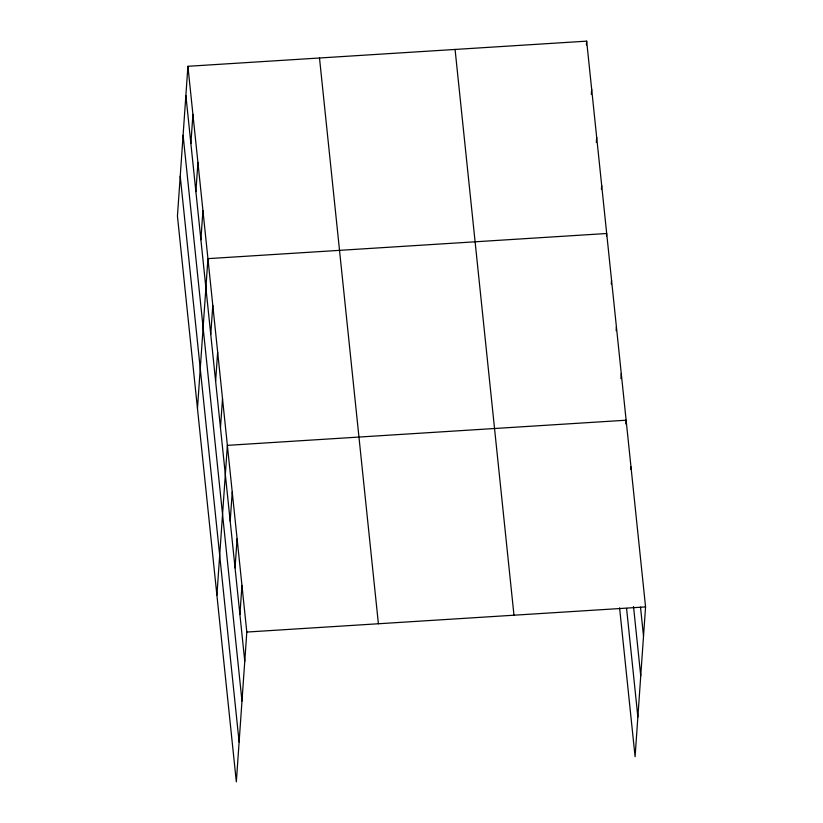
<?xml version="1.0" encoding="UTF-8"?>
<svg xmlns="http://www.w3.org/2000/svg" width="823" height="823" viewBox="0 0 823 823"><rect width="100%" height="100%" fill="white"/><g stroke="black" fill="none" stroke-linecap="round" stroke-linejoin="round"><path stroke-width="1.23" d="M187.911 66.293L177.439 216.089L236.335 781.85L246.807 632.054L187.911 66.293L586.665 41.15L645.561 606.911L635.089 756.707L619.585 607.847M190.885 143.562L192.921 114.387M195.884 191.656L197.932 162.47M200.894 239.75L202.931 210.565M197.469 408.445L207.941 258.648L606.685 233.506L606.51 236.047M210.76 334.508L212.797 305.333M215.616 381.183L217.653 352.007M220.471 427.857L222.519 398.682M216.902 595.152L227.374 445.356L626.128 420.214L625.861 424.02M230.193 521.216L232.23 492.031M235.049 567.891L237.096 538.705M239.915 614.565L241.952 585.379M586.398 44.956L586.665 41.15M591.315 94.316L591.675 89.244M596.325 142.4L596.675 137.328M601.418 189.228L601.685 185.422M611.283 283.986L611.551 280.18M616.139 330.661L616.406 326.854M620.912 378.611L621.262 373.529M630.809 469.419L630.984 466.888M246.807 632.054L645.561 606.911M640.5 607.076L643.514 636.086M633.515 606.51L640.736 675.889M626.57 608.413L637.866 716.905M455.078 49.452L513.974 615.203M319.499 58.001L378.395 623.752M185.875 95.478L244.77 661.239M183.097 135.281L241.983 701.042M180.227 176.287L239.123 742.048"/></g></svg>
